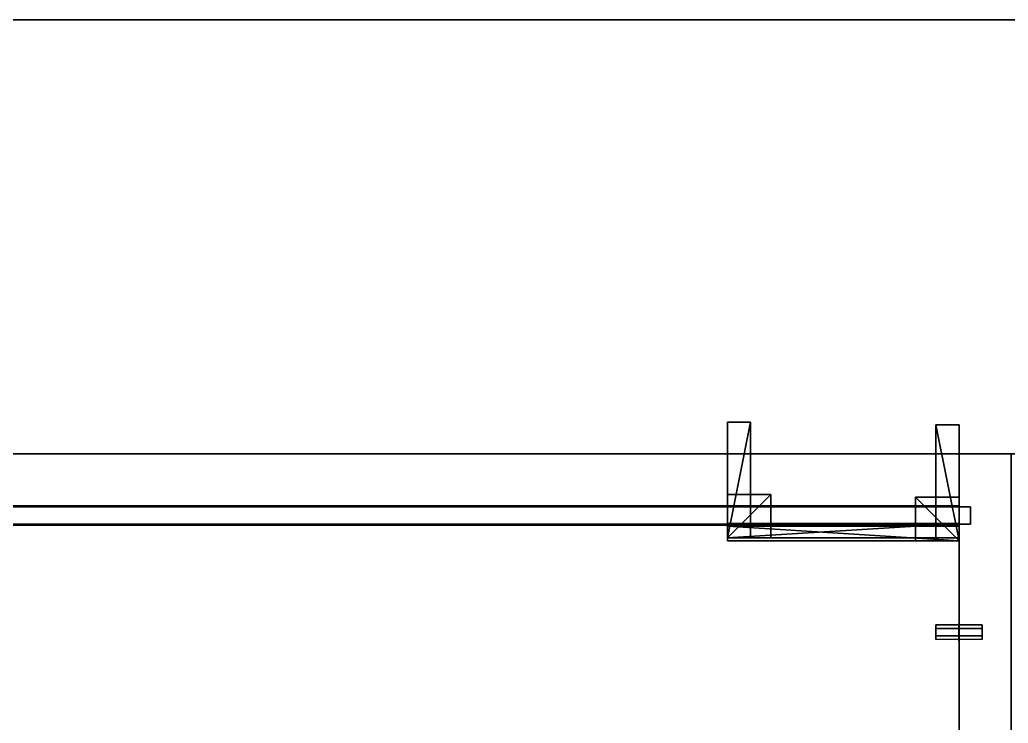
# Model space of a CAD drawing. Extents: x 0 to 5507, y -6518 to 0.
# Drawn here: x 1423.6 to 1765, y -243.1 to 0 of the extents above; entities that cross this region are included whole.
import ezdxf

# ---------------------------------------------------------------- set-up
doc = ezdxf.new("R2010")
doc.units = 0
for name, color, linetype in [('LAYER0', 7, 'CONTINUOUS'), ('LAYER183', 7, 'CONTINUOUS'), ('LAYER271', 7, 'CONTINUOUS'), ('LAYER272', 2, 'CONTINUOUS'), ('LAYER273', 7, 'CONTINUOUS'), ('LAYER274', 253, 'CONTINUOUS'), ('LAYER275', 253, 'CONTINUOUS'), ('LAYER276', 253, 'CONTINUOUS'), ('LAYER277', 253, 'CONTINUOUS'), ('LAYER278', 253, 'CONTINUOUS'), ('LAYER279', 253, 'CONTINUOUS'), ('LAYER280', 7, 'CONTINUOUS'), ('LAYER281', 7, 'CONTINUOUS'), ('LAYER282', 7, 'CONTINUOUS'), ('LAYER284', 7, 'CONTINUOUS'), ('LAYER293', 7, 'CONTINUOUS'), ('LAYER297', 254, 'CONTINUOUS'), ('LAYER308', 254, 'CONTINUOUS'), ('LAYER310', 254, 'CONTINUOUS'), ('LAYER319', 2, 'CONTINUOUS'), ('LAYER320', 7, 'CONTINUOUS'), ('LAYER321', 253, 'CONTINUOUS'), ('LAYER322', 253, 'CONTINUOUS'), ('LAYER323', 253, 'CONTINUOUS'), ('LAYER324', 253, 'CONTINUOUS'), ('LAYER325', 253, 'CONTINUOUS'), ('LAYER326', 253, 'CONTINUOUS'), ('LAYER327', 7, 'CONTINUOUS'), ('LAYER329', 7, 'CONTINUOUS'), ('LAYER330', 7, 'CONTINUOUS'), ('LAYER533', 7, 'CONTINUOUS')]:
    doc.layers.add(name, color=color, linetype=linetype)

msp = doc.modelspace()

# ---------------------------------------------------------------- linework, layer by layer
at = {"layer": 'LAYER0', "invisible_edges": 1}
for points in [[(5507, 0), (0, -6518), (0, 0), (5507, 0)], [(0, 0, 5), (5507, 0), (0, 0), (0, 0, 5)], [(5507, 0), (0, 0, 5), (5507, 0, 5), (5507, 0)], [(5507, -6518, 5), (0, 0, 5), (0, -6518, 5), (5507, -6518, 5)], [(0, 0, 5), (5507, -6518, 5), (5507, 0, 5), (0, 0, 5)], [(0, -6518), (5507, 0), (5507, -6518), (0, -6518)]]:
    msp.add_3dface(points, dxfattribs=at)
at = {"layer": 'LAYER183'}
for points, invisible_edges in [([(150, -150, 5), (0, 0, 5), (1916, 0, 5), (150, -150, 5)], 5), ([(0, 0, 2340), (1916, 0, 5), (0, 0, 5), (0, 0, 2340)], 1), ([(1916, 0, 5), (0, 0, 2340), (1916, 0, 2340), (1916, 0, 5)], 1), ([(0, 0, 2340), (150, -150, 2340), (1916, 0, 2340), (0, 0, 2340)], 3), ([(150, -150, 5), (1916, 0, 5), (1766, -150, 5), (150, -150, 5)], 3), ([(1916, 0, 2340), (150, -150, 2340), (1766, -150, 2340), (1916, 0, 2340)], 5), ([(1766, -150, 2340), (150, -150, 5), (1766, -150, 5), (1766, -150, 2340)], 1), ([(150, -150, 5), (1766, -150, 2340), (150, -150, 2340), (150, -150, 5)], 1)]:
    msp.add_3dface(points, dxfattribs=dict(at, invisible_edges=invisible_edges))
at = {"layer": 'LAYER271', "invisible_edges": 1}
for points in [[(1748, -150, 2271), (1088, -150, 2151), (1088, -150, 2271), (1748, -150, 2271)], [(1088, -150, 2151), (1748, -150, 2271), (1748, -150, 2151), (1088, -150, 2151)], [(1748, -168, 2151), (1088, -150, 2151), (1748, -150, 2151), (1748, -168, 2151)], [(1088, -150, 2151), (1748, -168, 2151), (1088, -168, 2151), (1088, -150, 2151)], [(1088, -168, 2271), (1748, -150, 2271), (1088, -150, 2271), (1088, -168, 2271)], [(1748, -150, 2271), (1088, -168, 2271), (1748, -168, 2271), (1748, -150, 2271)], [(1748, -150, 2271), (1748, -168, 2151), (1748, -150, 2151), (1748, -150, 2271)], [(1748, -168, 2151), (1748, -150, 2271), (1748, -168, 2271), (1748, -168, 2151)], [(1748, -168, 2151), (1088, -168, 2271), (1088, -168, 2151), (1748, -168, 2151)], [(1088, -168, 2271), (1748, -168, 2151), (1748, -168, 2271), (1088, -168, 2271)]]:
    msp.add_3dface(points, dxfattribs=at)
at = {"layer": 'LAYER272'}
for points in [[(1748, -179, 2248), (1748, -174, 2248), (1668, -179, 2248), (1748, -179, 2248)], [(1668, -179, 2248), (1748, -174, 2248), (1668, -174, 2248), (1668, -179, 2248)], [(1668, -179, 2248), (1668, -174, 2248), (1668, -179, 2225), (1668, -179, 2248)], [(1668, -179, 2225), (1668, -174, 2248), (1668, -174, 2225), (1668, -179, 2225)], [(1748, -179, 2225), (1668, -179, 2225), (1748, -174, 2225), (1748, -179, 2225)], [(1748, -174, 2225), (1668, -179, 2225), (1668, -174, 2225), (1748, -174, 2225)], [(1748, -174, 2225), (1668, -174, 2225), (1748, -174, 2248), (1748, -174, 2225)], [(1748, -174, 2248), (1668, -174, 2225), (1668, -174, 2248), (1748, -174, 2248)], [(1748, -179, 2225), (1748, -174, 2225), (1748, -179, 2248), (1748, -179, 2225)], [(1748, -179, 2248), (1748, -174, 2225), (1748, -174, 2248), (1748, -179, 2248)], [(1748, -179, 2248), (1668, -179, 2248), (1748, -179, 2225), (1748, -179, 2248)], [(1748, -179, 2225), (1668, -179, 2248), (1668, -179, 2225), (1748, -179, 2225)]]:
    msp.add_3dface(points, dxfattribs=at)
at = {"layer": 'LAYER273', "invisible_edges": 1}
for points in [[(1668, -174, 2248), (1748, -179, 2248), (1748, -174, 2248), (1668, -174, 2248)], [(1748, -179, 2248), (1668, -174, 2248), (1668, -179, 2248), (1748, -179, 2248)], [(1668, -179, 2225), (1748, -174, 2225), (1748, -179, 2225), (1668, -179, 2225)], [(1748, -174, 2225), (1668, -179, 2225), (1668, -174, 2225), (1748, -174, 2225)], [(1668, -174, 2248), (1668, -179, 2225), (1668, -179, 2248), (1668, -174, 2248)], [(1668, -179, 2225), (1668, -174, 2248), (1668, -174, 2225), (1668, -179, 2225)], [(1748, -174, 2225), (1668, -174, 2248), (1748, -174, 2248), (1748, -174, 2225)], [(1668, -174, 2248), (1748, -174, 2225), (1668, -174, 2225), (1668, -174, 2248)], [(1748, -174, 2225), (1748, -179, 2248), (1748, -179, 2225), (1748, -174, 2225)], [(1748, -179, 2248), (1748, -174, 2225), (1748, -174, 2248), (1748, -179, 2248)], [(1668, -179, 2225), (1748, -179, 2248), (1668, -179, 2248), (1668, -179, 2225)], [(1748, -179, 2248), (1668, -179, 2225), (1748, -179, 2225), (1748, -179, 2248)]]:
    msp.add_3dface(points, dxfattribs=at)
at = {"layer": 'LAYER274'}
for points in [[(1683, -179, 2248), (1683, -164, 2248), (1668, -179, 2248), (1683, -179, 2248)], [(1668, -179, 2248), (1683, -164, 2248), (1668, -164, 2248), (1668, -179, 2248)], [(1668, -179, 2248), (1668, -164, 2248), (1668, -179, 2233), (1668, -179, 2248)], [(1668, -179, 2233), (1668, -164, 2248), (1668, -164, 2233), (1668, -179, 2233)], [(1683, -179, 2233), (1668, -179, 2233), (1683, -164, 2233), (1683, -179, 2233)], [(1683, -164, 2233), (1668, -179, 2233), (1668, -164, 2233), (1683, -164, 2233)], [(1683, -164, 2233), (1668, -164, 2233), (1683, -164, 2248), (1683, -164, 2233)], [(1683, -164, 2248), (1668, -164, 2233), (1668, -164, 2248), (1683, -164, 2248)], [(1683, -179, 2233), (1683, -164, 2233), (1683, -179, 2248), (1683, -179, 2233)], [(1683, -179, 2248), (1683, -164, 2233), (1683, -164, 2248), (1683, -179, 2248)], [(1683, -179, 2248), (1668, -179, 2248), (1683, -179, 2233), (1683, -179, 2248)], [(1683, -179, 2233), (1668, -179, 2248), (1668, -179, 2233), (1683, -179, 2233)]]:
    msp.add_3dface(points, dxfattribs=at)
at = {"layer": 'LAYER275'}
for points in [[(1683, -179, 2248), (1683, -164, 2248), (1668, -179, 2248), (1683, -179, 2248)], [(1668, -179, 2248), (1683, -164, 2248), (1668, -164, 2248), (1668, -179, 2248)], [(1668, -179, 2248), (1668, -164, 2248), (1668, -179, 2233), (1668, -179, 2248)], [(1668, -179, 2233), (1668, -164, 2248), (1668, -164, 2233), (1668, -179, 2233)], [(1683, -179, 2233), (1668, -179, 2233), (1683, -164, 2233), (1683, -179, 2233)], [(1683, -164, 2233), (1668, -179, 2233), (1668, -164, 2233), (1683, -164, 2233)], [(1683, -164, 2233), (1668, -164, 2233), (1683, -164, 2248), (1683, -164, 2233)], [(1683, -164, 2248), (1668, -164, 2233), (1668, -164, 2248), (1683, -164, 2248)], [(1683, -179, 2233), (1683, -164, 2233), (1683, -179, 2248), (1683, -179, 2233)], [(1683, -179, 2248), (1683, -164, 2233), (1683, -164, 2248), (1683, -179, 2248)], [(1683, -179, 2248), (1668, -179, 2248), (1683, -179, 2233), (1683, -179, 2248)], [(1683, -179, 2233), (1668, -179, 2248), (1668, -179, 2233), (1683, -179, 2233)]]:
    msp.add_3dface(points, dxfattribs=at)
at = {"layer": 'LAYER276'}
for points in [[(1683, -179, 2248), (1683, -164, 2248), (1668, -179, 2248), (1683, -179, 2248)], [(1668, -179, 2248), (1683, -164, 2248), (1668, -164, 2248), (1668, -179, 2248)], [(1668, -179, 2248), (1668, -164, 2248), (1668, -179, 2233), (1668, -179, 2248)], [(1668, -179, 2233), (1668, -164, 2248), (1668, -164, 2233), (1668, -179, 2233)], [(1683, -179, 2233), (1668, -179, 2233), (1683, -164, 2233), (1683, -179, 2233)], [(1683, -164, 2233), (1668, -179, 2233), (1668, -164, 2233), (1683, -164, 2233)], [(1683, -164, 2233), (1668, -164, 2233), (1683, -164, 2248), (1683, -164, 2233)], [(1683, -164, 2248), (1668, -164, 2233), (1668, -164, 2248), (1683, -164, 2248)], [(1683, -179, 2233), (1683, -164, 2233), (1683, -179, 2248), (1683, -179, 2233)], [(1683, -179, 2248), (1683, -164, 2233), (1683, -164, 2248), (1683, -179, 2248)], [(1683, -179, 2248), (1668, -179, 2248), (1683, -179, 2233), (1683, -179, 2248)], [(1683, -179, 2233), (1668, -179, 2248), (1668, -179, 2233), (1683, -179, 2233)]]:
    msp.add_3dface(points, dxfattribs=at)
at = {"layer": 'LAYER277'}
for points in [[(1683, -179, 2248), (1683, -164, 2248), (1668, -179, 2248), (1683, -179, 2248)], [(1668, -179, 2248), (1683, -164, 2248), (1668, -164, 2248), (1668, -179, 2248)], [(1668, -179, 2248), (1668, -164, 2248), (1668, -179, 2233), (1668, -179, 2248)], [(1668, -179, 2233), (1668, -164, 2248), (1668, -164, 2233), (1668, -179, 2233)], [(1683, -179, 2233), (1668, -179, 2233), (1683, -164, 2233), (1683, -179, 2233)], [(1683, -164, 2233), (1668, -179, 2233), (1668, -164, 2233), (1683, -164, 2233)], [(1683, -164, 2233), (1668, -164, 2233), (1683, -164, 2248), (1683, -164, 2233)], [(1683, -164, 2248), (1668, -164, 2233), (1668, -164, 2248), (1683, -164, 2248)], [(1683, -179, 2233), (1683, -164, 2233), (1683, -179, 2248), (1683, -179, 2233)], [(1683, -179, 2248), (1683, -164, 2233), (1683, -164, 2248), (1683, -179, 2248)], [(1683, -179, 2248), (1668, -179, 2248), (1683, -179, 2233), (1683, -179, 2248)], [(1683, -179, 2233), (1668, -179, 2248), (1668, -179, 2233), (1683, -179, 2233)]]:
    msp.add_3dface(points, dxfattribs=at)
at = {"layer": 'LAYER278'}
for points in [[(1676, -179, 2248), (1676, -139, 2248), (1668, -179, 2248), (1676, -179, 2248)], [(1668, -179, 2248), (1676, -139, 2248), (1668, -139, 2248), (1668, -179, 2248)], [(1668, -179, 2248), (1668, -139, 2248), (1668, -179, 2240), (1668, -179, 2248)], [(1668, -179, 2240), (1668, -139, 2248), (1668, -139, 2240), (1668, -179, 2240)], [(1676, -179, 2240), (1668, -179, 2240), (1676, -139, 2240), (1676, -179, 2240)], [(1676, -139, 2240), (1668, -179, 2240), (1668, -139, 2240), (1676, -139, 2240)], [(1676, -139, 2240), (1668, -139, 2240), (1676, -139, 2248), (1676, -139, 2240)], [(1676, -139, 2248), (1668, -139, 2240), (1668, -139, 2248), (1676, -139, 2248)], [(1676, -179, 2240), (1676, -139, 2240), (1676, -179, 2248), (1676, -179, 2240)], [(1676, -179, 2248), (1676, -139, 2240), (1676, -139, 2248), (1676, -179, 2248)], [(1676, -179, 2248), (1668, -179, 2248), (1676, -179, 2240), (1676, -179, 2248)], [(1676, -179, 2240), (1668, -179, 2248), (1668, -179, 2240), (1676, -179, 2240)]]:
    msp.add_3dface(points, dxfattribs=at)
at = {"layer": 'LAYER279'}
for points in [[(1748, -179, 2248), (1748, -174, 2248), (1668, -179, 2248), (1748, -179, 2248)], [(1668, -179, 2248), (1748, -174, 2248), (1668, -174, 2248), (1668, -179, 2248)], [(1668, -179, 2248), (1668, -174, 2248), (1668, -179, 2232), (1668, -179, 2248)], [(1668, -179, 2232), (1668, -174, 2248), (1668, -174, 2232), (1668, -179, 2232)], [(1748, -179, 2232), (1668, -179, 2232), (1748, -174, 2232), (1748, -179, 2232)], [(1748, -174, 2232), (1668, -179, 2232), (1668, -174, 2232), (1748, -174, 2232)], [(1748, -174, 2232), (1668, -174, 2232), (1748, -174, 2248), (1748, -174, 2232)], [(1748, -174, 2248), (1668, -174, 2232), (1668, -174, 2248), (1748, -174, 2248)], [(1748, -179, 2232), (1748, -174, 2232), (1748, -179, 2248), (1748, -179, 2232)], [(1748, -179, 2248), (1748, -174, 2232), (1748, -174, 2248), (1748, -179, 2248)], [(1748, -179, 2248), (1668, -179, 2248), (1748, -179, 2232), (1748, -179, 2248)], [(1748, -179, 2232), (1668, -179, 2248), (1668, -179, 2232), (1748, -179, 2232)]]:
    msp.add_3dface(points, dxfattribs=at)
at = {"layer": 'LAYER280', "invisible_edges": 1}
for points in [[(1088, -150, 2289), (1748, -660, 2289), (1748, -150, 2289), (1088, -150, 2289)], [(1748, -660, 2289), (1088, -150, 2289), (1088, -660, 2289), (1748, -660, 2289)], [(1748, -150, 2271), (1088, -150, 2289), (1748, -150, 2289), (1748, -150, 2271)], [(1088, -150, 2289), (1748, -150, 2271), (1088, -150, 2271), (1088, -150, 2289)], [(1088, -660, 2271), (1748, -150, 2271), (1748, -660, 2271), (1088, -660, 2271)], [(1748, -150, 2271), (1088, -660, 2271), (1088, -150, 2271), (1748, -150, 2271)], [(1748, -150, 2271), (1748, -660, 2289), (1748, -660, 2271), (1748, -150, 2271)], [(1748, -660, 2289), (1748, -150, 2271), (1748, -150, 2289), (1748, -660, 2289)]]:
    msp.add_3dface(points, dxfattribs=at)
at = {"layer": 'LAYER281', "invisible_edges": 1}
for points in [[(1748, -150, 1631), (1088, -660, 1631), (1088, -150, 1631), (1748, -150, 1631)], [(1088, -660, 1631), (1748, -150, 1631), (1748, -660, 1631), (1088, -660, 1631)], [(1088, -150, 1649), (1748, -150, 1631), (1088, -150, 1631), (1088, -150, 1649)], [(1748, -150, 1631), (1088, -150, 1649), (1748, -150, 1649), (1748, -150, 1631)], [(1748, -660, 1649), (1088, -150, 1649), (1088, -660, 1649), (1748, -660, 1649)], [(1088, -150, 1649), (1748, -660, 1649), (1748, -150, 1649), (1088, -150, 1649)], [(1748, -150, 1631), (1748, -660, 1649), (1748, -660, 1631), (1748, -150, 1631)], [(1748, -660, 1649), (1748, -150, 1631), (1748, -150, 1649), (1748, -660, 1649)]]:
    msp.add_3dface(points, dxfattribs=at)
at = {"layer": 'LAYER282', "invisible_edges": 1}
for points in [[(1084, -168.2998, 1645), (1752, -168.2998, 2275), (1752, -168.2998, 1645), (1084, -168.2998, 1645)], [(1752, -168.2998, 2275), (1084, -168.2998, 1645), (1084, -168.2998, 2275), (1752, -168.2998, 2275)], [(1084, -174.2998, 2275), (1752, -168.2998, 2275), (1084, -168.2998, 2275), (1084, -174.2998, 2275)], [(1752, -168.2998, 2275), (1084, -174.2998, 2275), (1752, -174.2998, 2275), (1752, -168.2998, 2275)], [(1752, -174.2998, 1645), (1084, -168.2998, 1645), (1752, -168.2998, 1645), (1752, -174.2998, 1645)], [(1084, -168.2998, 1645), (1752, -174.2998, 1645), (1084, -174.2998, 1645), (1084, -168.2998, 1645)], [(1752, -174.2998, 1645), (1752, -168.2998, 2275), (1752, -174.2998, 2275), (1752, -174.2998, 1645)], [(1752, -168.2998, 2275), (1752, -174.2998, 1645), (1752, -168.2998, 1645), (1752, -168.2998, 2275)], [(1084, -174.2998, 2275), (1752, -174.2998, 1645), (1752, -174.2998, 2275), (1084, -174.2998, 2275)], [(1752, -174.2998, 1645), (1084, -174.2998, 2275), (1084, -174.2998, 1645), (1752, -174.2998, 1645)]]:
    msp.add_3dface(points, dxfattribs=at)
at = {"layer": 'LAYER284', "invisible_edges": 1}
for points in [[(1748, -150, 1630), (1748, -660, 2290), (1748, -150, 2290), (1748, -150, 1630)], [(1748, -660, 2290), (1748, -150, 1630), (1748, -660, 1630), (1748, -660, 2290)], [(1748, -150, 1630), (1766, -660, 1630), (1748, -660, 1630), (1748, -150, 1630)], [(1766, -660, 1630), (1748, -150, 1630), (1766, -150, 1630), (1766, -660, 1630)], [(1766, -150, 2290), (1748, -660, 2290), (1766, -660, 2290), (1766, -150, 2290)], [(1748, -660, 2290), (1766, -150, 2290), (1748, -150, 2290), (1748, -660, 2290)], [(1766, -150, 2290), (1748, -150, 1630), (1748, -150, 2290), (1766, -150, 2290)], [(1748, -150, 1630), (1766, -150, 2290), (1766, -150, 1630), (1748, -150, 1630)]]:
    msp.add_3dface(points, dxfattribs=at)
at = {"layer": 'LAYER293', "invisible_edges": 1}
for points in [[(1748, -174.6001, 1951), (1088, -640, 1951), (1088, -174.6001, 1951), (1748, -174.6001, 1951)], [(1088, -640, 1951), (1748, -174.6001, 1951), (1748, -640, 1951), (1088, -640, 1951)], [(1088, -174.6001, 1969), (1748, -174.6001, 1951), (1088, -174.6001, 1951), (1088, -174.6001, 1969)], [(1748, -174.6001, 1951), (1088, -174.6001, 1969), (1748, -174.6001, 1969), (1748, -174.6001, 1951)], [(1748, -640, 1969), (1088, -174.6001, 1969), (1088, -640, 1969), (1748, -640, 1969)], [(1088, -174.6001, 1969), (1748, -640, 1969), (1748, -174.6001, 1969), (1088, -174.6001, 1969)], [(1748, -174.6001, 1951), (1748, -640, 1969), (1748, -640, 1951), (1748, -174.6001, 1951)], [(1748, -640, 1969), (1748, -174.6001, 1951), (1748, -174.6001, 1969), (1748, -640, 1969)]]:
    msp.add_3dface(points, dxfattribs=at)
at = {"layer": 'LAYER297'}
for points in [[(1740, -214.1001, 1948.5), (1740, -209.1001, 1948.5), (1740, -210.3501, 1950.665), (1740, -212.8501, 1950.665)], [(1740, -214.1001, 1948.5), (1740, -212.8501, 1946.335), (1740, -210.3501, 1946.335), (1740, -209.1001, 1948.5)], [(1747.95, -208.6001, 1948.5), (1747.95, -214.6001, 1948.5), (1747.95, -213.1001, 1951.098), (1747.95, -210.1001, 1951.098)], [(1747.95, -208.6001, 1948.5), (1747.95, -214.6001, 1948.5), (1747.95, -213.1001, 1945.902), (1747.95, -210.1001, 1945.902)], [(1748.05, -208.6001, 1948.5), (1748.05, -214.6001, 1948.5), (1748.05, -213.1001, 1951.098), (1748.05, -210.1001, 1951.098)], [(1748.05, -208.6001, 1948.5), (1748.05, -214.6001, 1948.5), (1748.05, -213.1001, 1945.902), (1748.05, -210.1001, 1945.902)], [(1756, -214.1001, 1948.5), (1756, -209.1001, 1948.5), (1756, -210.3501, 1950.665), (1756, -212.8501, 1950.665)], [(1756, -214.1001, 1948.5), (1756, -212.8501, 1946.335), (1756, -210.3501, 1946.335), (1756, -209.1001, 1948.5)]]:
    msp.add_3dface(points, dxfattribs=at)
at = {"layer": 'LAYER308', "invisible_edges": 1}
for points in [[(1070, -150, 1630), (2480, -683, 1630), (2480, -150, 1630), (1070, -150, 1630)], [(2480, -683, 1630), (1070, -150, 1630), (1070, -683, 1630), (2480, -683, 1630)], [(2480, -150, 1612), (1070, -150, 1630), (2480, -150, 1630), (2480, -150, 1612)], [(1070, -150, 1630), (2480, -150, 1612), (1070, -150, 1612), (1070, -150, 1630)], [(1070, -683, 1612), (2480, -150, 1612), (2480, -683, 1612), (1070, -683, 1612)], [(2480, -150, 1612), (1070, -683, 1612), (1070, -150, 1612), (2480, -150, 1612)]]:
    msp.add_3dface(points, dxfattribs=at)
at = {"layer": 'LAYER310', "invisible_edges": 1}
for points in [[(1748, -150, 115), (1748, -800, 885), (1748, -150, 885), (1748, -150, 115)], [(1748, -800, 885), (1748, -150, 115), (1748, -800, 115), (1748, -800, 885)], [(1748, -150, 115), (1766, -800, 115), (1748, -800, 115), (1748, -150, 115)], [(1766, -800, 115), (1748, -150, 115), (1766, -150, 115), (1766, -800, 115)], [(1766, -150, 885), (1748, -800, 885), (1766, -800, 885), (1766, -150, 885)], [(1748, -800, 885), (1766, -150, 885), (1748, -150, 885), (1748, -800, 885)], [(1766, -150, 885), (1748, -150, 115), (1748, -150, 885), (1766, -150, 885)], [(1748, -150, 115), (1766, -150, 885), (1766, -150, 115), (1748, -150, 115)]]:
    msp.add_3dface(points, dxfattribs=at)
at = {"layer": 'LAYER319'}
for points in [[(1668, -180, 855.5), (1668, -175, 832.5), (1668, -180, 832.5), (1668, -180, 855.5)], [(1668, -175, 855.5), (1668, -175, 832.5), (1668, -180, 855.5), (1668, -175, 855.5)], [(1748, -180, 855.5), (1668, -175, 855.5), (1668, -180, 855.5), (1748, -180, 855.5)], [(1748, -175, 855.5), (1668, -175, 855.5), (1748, -180, 855.5), (1748, -175, 855.5)], [(1668, -175, 832.5), (1748, -180, 832.5), (1668, -180, 832.5), (1668, -175, 832.5)], [(1748, -175, 832.5), (1748, -180, 832.5), (1668, -175, 832.5), (1748, -175, 832.5)], [(1668, -175, 855.5), (1748, -175, 832.5), (1668, -175, 832.5), (1668, -175, 855.5)], [(1748, -175, 855.5), (1748, -175, 832.5), (1668, -175, 855.5), (1748, -175, 855.5)], [(1748, -180, 832.5), (1748, -175, 855.5), (1748, -180, 855.5), (1748, -180, 832.5)], [(1748, -175, 832.5), (1748, -175, 855.5), (1748, -180, 832.5), (1748, -175, 832.5)], [(1668, -180, 832.5), (1748, -180, 855.5), (1668, -180, 855.5), (1668, -180, 832.5)], [(1748, -180, 832.5), (1748, -180, 855.5), (1668, -180, 832.5), (1748, -180, 832.5)]]:
    msp.add_3dface(points, dxfattribs=at)
at = {"layer": 'LAYER320', "invisible_edges": 1}
for points in [[(1748, -180, 855.5), (1668, -175, 855.5), (1668, -180, 855.5), (1748, -180, 855.5)], [(1668, -175, 855.5), (1748, -180, 855.5), (1748, -175, 855.5), (1668, -175, 855.5)], [(1668, -175, 855.5), (1668, -180, 832.5), (1668, -180, 855.5), (1668, -175, 855.5)], [(1668, -180, 832.5), (1668, -175, 855.5), (1668, -175, 832.5), (1668, -180, 832.5)], [(1748, -175, 832.5), (1668, -180, 832.5), (1668, -175, 832.5), (1748, -175, 832.5)], [(1668, -180, 832.5), (1748, -175, 832.5), (1748, -180, 832.5), (1668, -180, 832.5)], [(1668, -175, 855.5), (1748, -175, 832.5), (1668, -175, 832.5), (1668, -175, 855.5)], [(1748, -175, 832.5), (1668, -175, 855.5), (1748, -175, 855.5), (1748, -175, 832.5)], [(1748, -175, 832.5), (1748, -180, 855.5), (1748, -180, 832.5), (1748, -175, 832.5)], [(1748, -180, 855.5), (1748, -175, 832.5), (1748, -175, 855.5), (1748, -180, 855.5)], [(1748, -180, 855.5), (1668, -180, 832.5), (1748, -180, 832.5), (1748, -180, 855.5)], [(1668, -180, 832.5), (1748, -180, 855.5), (1668, -180, 855.5), (1668, -180, 832.5)]]:
    msp.add_3dface(points, dxfattribs=at)
at = {"layer": 'LAYER321'}
for points in [[(1733, -180, 855.5), (1733, -165, 840.5), (1733, -180, 840.5), (1733, -180, 855.5)], [(1733, -165, 855.5), (1733, -165, 840.5), (1733, -180, 855.5), (1733, -165, 855.5)], [(1748, -180, 855.5), (1733, -165, 855.5), (1733, -180, 855.5), (1748, -180, 855.5)], [(1748, -165, 855.5), (1733, -165, 855.5), (1748, -180, 855.5), (1748, -165, 855.5)], [(1733, -165, 840.5), (1748, -180, 840.5), (1733, -180, 840.5), (1733, -165, 840.5)], [(1748, -165, 840.5), (1748, -180, 840.5), (1733, -165, 840.5), (1748, -165, 840.5)], [(1733, -165, 855.5), (1748, -165, 840.5), (1733, -165, 840.5), (1733, -165, 855.5)], [(1748, -165, 855.5), (1748, -165, 840.5), (1733, -165, 855.5), (1748, -165, 855.5)], [(1748, -180, 840.5), (1748, -165, 855.5), (1748, -180, 855.5), (1748, -180, 840.5)], [(1748, -165, 840.5), (1748, -165, 855.5), (1748, -180, 840.5), (1748, -165, 840.5)], [(1733, -180, 840.5), (1748, -180, 855.5), (1733, -180, 855.5), (1733, -180, 840.5)], [(1748, -180, 840.5), (1748, -180, 855.5), (1733, -180, 840.5), (1748, -180, 840.5)]]:
    msp.add_3dface(points, dxfattribs=at)
at = {"layer": 'LAYER322'}
for points in [[(1733, -180, 855.5), (1733, -165, 840.5), (1733, -180, 840.5), (1733, -180, 855.5)], [(1733, -165, 855.5), (1733, -165, 840.5), (1733, -180, 855.5), (1733, -165, 855.5)], [(1748, -180, 855.5), (1733, -165, 855.5), (1733, -180, 855.5), (1748, -180, 855.5)], [(1748, -165, 855.5), (1733, -165, 855.5), (1748, -180, 855.5), (1748, -165, 855.5)], [(1733, -165, 840.5), (1748, -180, 840.5), (1733, -180, 840.5), (1733, -165, 840.5)], [(1748, -165, 840.5), (1748, -180, 840.5), (1733, -165, 840.5), (1748, -165, 840.5)], [(1733, -165, 855.5), (1748, -165, 840.5), (1733, -165, 840.5), (1733, -165, 855.5)], [(1748, -165, 855.5), (1748, -165, 840.5), (1733, -165, 855.5), (1748, -165, 855.5)], [(1748, -180, 840.5), (1748, -165, 855.5), (1748, -180, 855.5), (1748, -180, 840.5)], [(1748, -165, 840.5), (1748, -165, 855.5), (1748, -180, 840.5), (1748, -165, 840.5)], [(1733, -180, 840.5), (1748, -180, 855.5), (1733, -180, 855.5), (1733, -180, 840.5)], [(1748, -180, 840.5), (1748, -180, 855.5), (1733, -180, 840.5), (1748, -180, 840.5)]]:
    msp.add_3dface(points, dxfattribs=at)
at = {"layer": 'LAYER323'}
for points in [[(1733, -180, 855.5), (1733, -165, 840.5), (1733, -180, 840.5), (1733, -180, 855.5)], [(1733, -165, 855.5), (1733, -165, 840.5), (1733, -180, 855.5), (1733, -165, 855.5)], [(1748, -180, 855.5), (1733, -165, 855.5), (1733, -180, 855.5), (1748, -180, 855.5)], [(1748, -165, 855.5), (1733, -165, 855.5), (1748, -180, 855.5), (1748, -165, 855.5)], [(1733, -165, 840.5), (1748, -180, 840.5), (1733, -180, 840.5), (1733, -165, 840.5)], [(1748, -165, 840.5), (1748, -180, 840.5), (1733, -165, 840.5), (1748, -165, 840.5)], [(1733, -165, 855.5), (1748, -165, 840.5), (1733, -165, 840.5), (1733, -165, 855.5)], [(1748, -165, 855.5), (1748, -165, 840.5), (1733, -165, 855.5), (1748, -165, 855.5)], [(1748, -180, 840.5), (1748, -165, 855.5), (1748, -180, 855.5), (1748, -180, 840.5)], [(1748, -165, 840.5), (1748, -165, 855.5), (1748, -180, 840.5), (1748, -165, 840.5)], [(1733, -180, 840.5), (1748, -180, 855.5), (1733, -180, 855.5), (1733, -180, 840.5)], [(1748, -180, 840.5), (1748, -180, 855.5), (1733, -180, 840.5), (1748, -180, 840.5)]]:
    msp.add_3dface(points, dxfattribs=at)
at = {"layer": 'LAYER324'}
for points in [[(1733, -180, 855.5), (1733, -165, 840.5), (1733, -180, 840.5), (1733, -180, 855.5)], [(1733, -165, 855.5), (1733, -165, 840.5), (1733, -180, 855.5), (1733, -165, 855.5)], [(1748, -180, 855.5), (1733, -165, 855.5), (1733, -180, 855.5), (1748, -180, 855.5)], [(1748, -165, 855.5), (1733, -165, 855.5), (1748, -180, 855.5), (1748, -165, 855.5)], [(1733, -165, 840.5), (1748, -180, 840.5), (1733, -180, 840.5), (1733, -165, 840.5)], [(1748, -165, 840.5), (1748, -180, 840.5), (1733, -165, 840.5), (1748, -165, 840.5)], [(1733, -165, 855.5), (1748, -165, 840.5), (1733, -165, 840.5), (1733, -165, 855.5)], [(1748, -165, 855.5), (1748, -165, 840.5), (1733, -165, 855.5), (1748, -165, 855.5)], [(1748, -180, 840.5), (1748, -165, 855.5), (1748, -180, 855.5), (1748, -180, 840.5)], [(1748, -165, 840.5), (1748, -165, 855.5), (1748, -180, 840.5), (1748, -165, 840.5)], [(1733, -180, 840.5), (1748, -180, 855.5), (1733, -180, 855.5), (1733, -180, 840.5)], [(1748, -180, 840.5), (1748, -180, 855.5), (1733, -180, 840.5), (1748, -180, 840.5)]]:
    msp.add_3dface(points, dxfattribs=at)
at = {"layer": 'LAYER325'}
for points in [[(1740, -180, 855.5), (1740, -140, 847.5), (1740, -180, 847.5), (1740, -180, 855.5)], [(1740, -140, 855.5), (1740, -140, 847.5), (1740, -180, 855.5), (1740, -140, 855.5)], [(1748, -180, 855.5), (1740, -140, 855.5), (1740, -180, 855.5), (1748, -180, 855.5)], [(1748, -140, 855.5), (1740, -140, 855.5), (1748, -180, 855.5), (1748, -140, 855.5)], [(1740, -140, 847.5), (1748, -180, 847.5), (1740, -180, 847.5), (1740, -140, 847.5)], [(1748, -140, 847.5), (1748, -180, 847.5), (1740, -140, 847.5), (1748, -140, 847.5)], [(1740, -140, 855.5), (1748, -140, 847.5), (1740, -140, 847.5), (1740, -140, 855.5)], [(1748, -140, 855.5), (1748, -140, 847.5), (1740, -140, 855.5), (1748, -140, 855.5)], [(1748, -180, 847.5), (1748, -140, 855.5), (1748, -180, 855.5), (1748, -180, 847.5)], [(1748, -140, 847.5), (1748, -140, 855.5), (1748, -180, 847.5), (1748, -140, 847.5)], [(1740, -180, 847.5), (1748, -180, 855.5), (1740, -180, 855.5), (1740, -180, 847.5)], [(1748, -180, 847.5), (1748, -180, 855.5), (1740, -180, 847.5), (1748, -180, 847.5)]]:
    msp.add_3dface(points, dxfattribs=at)
at = {"layer": 'LAYER326'}
for points in [[(1668, -180, 855.5), (1668, -175, 839.5), (1668, -180, 839.5), (1668, -180, 855.5)], [(1668, -175, 855.5), (1668, -175, 839.5), (1668, -180, 855.5), (1668, -175, 855.5)], [(1748, -180, 855.5), (1668, -175, 855.5), (1668, -180, 855.5), (1748, -180, 855.5)], [(1748, -175, 855.5), (1668, -175, 855.5), (1748, -180, 855.5), (1748, -175, 855.5)], [(1668, -175, 839.5), (1748, -180, 839.5), (1668, -180, 839.5), (1668, -175, 839.5)], [(1748, -175, 839.5), (1748, -180, 839.5), (1668, -175, 839.5), (1748, -175, 839.5)], [(1668, -175, 855.5), (1748, -175, 839.5), (1668, -175, 839.5), (1668, -175, 855.5)], [(1748, -175, 855.5), (1748, -175, 839.5), (1668, -175, 855.5), (1748, -175, 855.5)], [(1748, -180, 839.5), (1748, -175, 855.5), (1748, -180, 855.5), (1748, -180, 839.5)], [(1748, -175, 839.5), (1748, -175, 855.5), (1748, -180, 839.5), (1748, -175, 839.5)], [(1668, -180, 839.5), (1748, -180, 855.5), (1668, -180, 855.5), (1668, -180, 839.5)], [(1748, -180, 839.5), (1748, -180, 855.5), (1668, -180, 839.5), (1748, -180, 839.5)]]:
    msp.add_3dface(points, dxfattribs=at)
at = {"layer": 'LAYER327', "invisible_edges": 1}
for points in [[(1748, -150, 116), (1100, -800, 116), (1100, -150, 116), (1748, -150, 116)], [(1100, -800, 116), (1748, -150, 116), (1748, -800, 116), (1100, -800, 116)], [(1100, -150, 134), (1748, -150, 116), (1100, -150, 116), (1100, -150, 134)], [(1748, -150, 116), (1100, -150, 134), (1748, -150, 134), (1748, -150, 116)], [(1748, -800, 134), (1100, -150, 134), (1100, -800, 134), (1748, -800, 134)], [(1100, -150, 134), (1748, -800, 134), (1748, -150, 134), (1100, -150, 134)], [(1748, -150, 116), (1748, -800, 134), (1748, -800, 116), (1748, -150, 116)], [(1748, -800, 134), (1748, -150, 116), (1748, -150, 134), (1748, -800, 134)]]:
    msp.add_3dface(points, dxfattribs=at)
at = {"layer": 'LAYER329', "invisible_edges": 1}
for points in [[(1748, -150, 885), (1100, -150, 765), (1100, -150, 885), (1748, -150, 885)], [(1100, -150, 765), (1748, -150, 885), (1748, -150, 765), (1100, -150, 765)], [(1748, -168, 765), (1100, -150, 765), (1748, -150, 765), (1748, -168, 765)], [(1100, -150, 765), (1748, -168, 765), (1100, -168, 765), (1100, -150, 765)], [(1100, -168, 885), (1748, -150, 885), (1100, -150, 885), (1100, -168, 885)], [(1748, -150, 885), (1100, -168, 885), (1748, -168, 885), (1748, -150, 885)], [(1748, -150, 885), (1748, -168, 765), (1748, -150, 765), (1748, -150, 885)], [(1748, -168, 765), (1748, -150, 885), (1748, -168, 885), (1748, -168, 765)], [(1748, -168, 765), (1100, -168, 885), (1100, -168, 765), (1748, -168, 765)], [(1100, -168, 885), (1748, -168, 765), (1748, -168, 885), (1100, -168, 885)]]:
    msp.add_3dface(points, dxfattribs=at)
at = {"layer": 'LAYER330', "invisible_edges": 1}
for points in [[(1100, -150, 518.5), (1748, -800, 518.5), (1748, -150, 518.5), (1100, -150, 518.5)], [(1748, -800, 518.5), (1100, -150, 518.5), (1100, -800, 518.5), (1748, -800, 518.5)], [(1748, -150, 500.5), (1100, -150, 518.5), (1748, -150, 518.5), (1748, -150, 500.5)], [(1100, -150, 518.5), (1748, -150, 500.5), (1100, -150, 500.5), (1100, -150, 518.5)], [(1100, -800, 500.5), (1748, -150, 500.5), (1748, -800, 500.5), (1100, -800, 500.5)], [(1748, -150, 500.5), (1100, -800, 500.5), (1100, -150, 500.5), (1748, -150, 500.5)], [(1748, -150, 500.5), (1748, -800, 518.5), (1748, -800, 500.5), (1748, -150, 500.5)], [(1748, -800, 518.5), (1748, -150, 500.5), (1748, -150, 518.5), (1748, -800, 518.5)]]:
    msp.add_3dface(points, dxfattribs=at)
at = {"layer": 'LAYER533'}
for points, invisible_edges in [([(1766, -150, 5), (1097, -750, 5), (1097, -150, 5), (1766, -150, 5)], 1), ([(1097, -750, 5), (1766, -150, 5), (1766, -360, 5), (1097, -750, 5)], 5), ([(1097, -150, 115), (1766, -150, 5), (1097, -150, 5), (1097, -150, 115)], 1), ([(1766, -150, 5), (1097, -150, 115), (1766, -150, 115), (1766, -150, 5)], 1), ([(1797, -750, 115), (1097, -150, 115), (1097, -750, 115), (1797, -750, 115)], 1), ([(1097, -150, 115), (1797, -750, 115), (1766, -360, 115), (1097, -150, 115)], 7), ([(1766, -150, 115), (1097, -150, 115), (1766, -360, 115), (1766, -150, 115)], 2)]:
    msp.add_3dface(points, dxfattribs=dict(at, invisible_edges=invisible_edges))

# ---------------------------------------------------------------- meshes
at = {"layer": 'LAYER297'}
mesh = msp.add_polymesh((2, 6), dxfattribs=dict(at, n_close=True))
for k, corner in enumerate([(1740, -214.1001, 1948.5), (1740, -212.8501, 1950.665), (1740, -210.3501, 1950.665), (1740, -209.1001, 1948.5), (1740, -210.3501, 1946.335), (1740, -212.8501, 1946.335), (1756, -214.1001, 1948.5), (1756, -212.8501, 1950.665), (1756, -210.3501, 1950.665), (1756, -209.1001, 1948.5), (1756, -210.3501, 1946.335), (1756, -212.8501, 1946.335)]):
    mesh.set_mesh_vertex(divmod(k, 6), corner)
mesh = msp.add_polymesh((2, 6), dxfattribs=dict(at, n_close=True))
for k, corner in enumerate([(1747.95, -214.6001, 1948.5), (1747.95, -213.1001, 1951.098), (1747.95, -210.1001, 1951.098), (1747.95, -208.6001, 1948.5), (1747.95, -210.1001, 1945.902), (1747.95, -213.1001, 1945.902), (1748.05, -214.6001, 1948.5), (1748.05, -213.1001, 1951.098), (1748.05, -210.1001, 1951.098), (1748.05, -208.6001, 1948.5), (1748.05, -210.1001, 1945.902), (1748.05, -213.1001, 1945.902)]):
    mesh.set_mesh_vertex(divmod(k, 6), corner)

doc.saveas('drawing.dxf')
